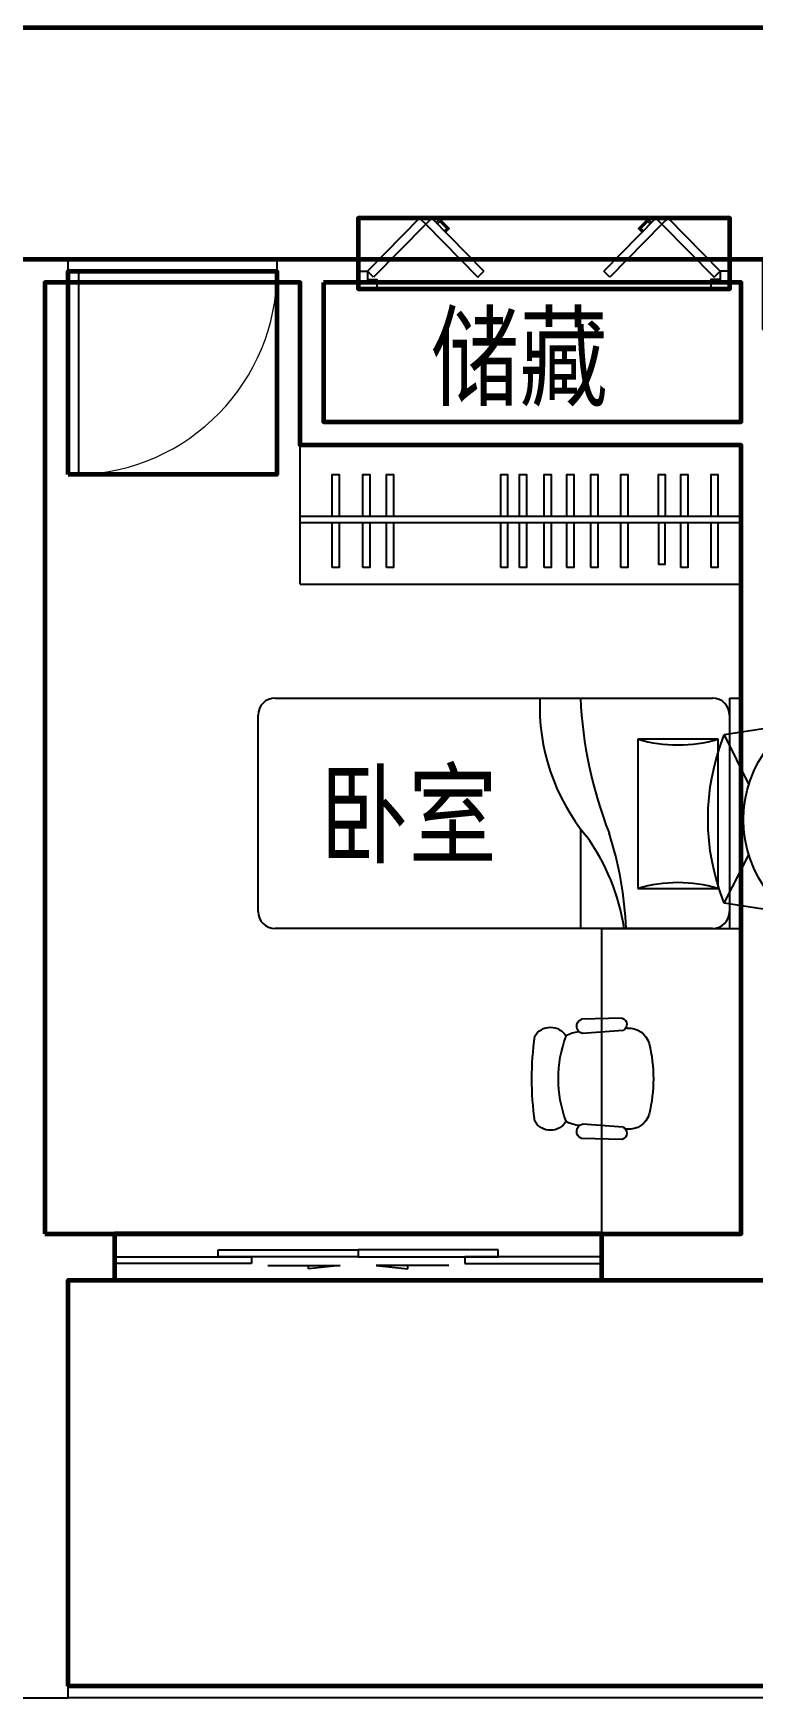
# Model space of a CAD drawing. Extents: x 4787548 to 4824448, y -1283794 to -1265894.
# Drawn here: x 4792098 to 4795198, y -1280494 to -1273319 of the extents above; entities that cross this region are included whole.
import ezdxf

# ---------------------------------------------------------------- set-up
doc = ezdxf.new("R2010")
doc.units = 0
doc.header["$MEASUREMENT"] = 0
doc.layers.get('0').update_dxf_attribs({"linetype": 'CONTINUOUS'})
for name, color, linetype in [('4-BACLONY', 6, 'CONTINUOUS'), ('FURN', 8, 'CONTINUOUS'), ('PUB_TEXT', 7, 'CONTINUOUS'), ('WALL', 2, 'CONTINUOUS'), ('WINDOW', 4, 'CONTINUOUS')]:
    doc.layers.add(name, color=color, linetype=linetype)
for name, color, linetype, lineweight in [('GT_储藏间', 50, 'CONTINUOUS', 60), ('GT_卧室', 1, 'CONTINUOUS', 60), ('GT_过道', 30, 'CONTINUOUS', 60), ('GT_门', 245, 'CONTINUOUS', 60), ('GT_阳台', 6, 'CONTINUOUS', 60)]:
    doc.layers.add(name, color=color, linetype=linetype, lineweight=lineweight)
doc.styles.add('ATT', font='TXT')
doc.styles.add('黑体', font='simhei.ttf')

# ---------------------------------------------------------------- blocks, each defined once
blk = doc.blocks.new('A$C0E8A3607')
for p, q in [((70.5, 204.5), (100.6, 401.6)), ((100.6, 401.6), (315.9, 295.9)), ((826.1, 401.6), (618, 295.7)), ((856.3, 204.5), (826.1, 401.6)), ((30.1, 204.5), (0, 81.2)), ((30.1, 204.5), (896.7, 204.5)), ((30.1, 204.5), (30.1, 0)), ((896.7, 204.5), (896.7, 0)), ((896.7, 204.5), (896.7, 0)), ((896.7, 204.5), (926.7, 81.2)), ((0, 81.2), (0, 15.6)), ((926.7, 81.2), (926.7, 15.6)), ((30.1, 0), (0, 15.6)), ((32.1, 9.8), (2.1, 25.4)), ((30.1, 10), (896.7, 10)), ((894.6, 9.8), (924.7, 25.4)), ((896.7, 0), (926.7, 15.6)), ((30.1, 0), (896.7, 0))]:
    blk.add_line(p, q)
for centre, radius, start, end in [((463.4, -507.8), 979, 68.25278, 111.74722), ((466.6, -192.7), 511.3, 50.9799, 129.0201)]:
    blk.add_arc(centre, radius, start, end)
blk = doc.blocks.new('A$C79BF5E66')
for p, q in [((75.7, 2124.2), (938.5, 2124.2)), ((0, 126.2), (0, 2048.5)), ((1014.2, 2048.5), (1014.2, 126.2)), ((433.8, 706.6), (0, 706.6)), ((833, 454.3), (176.9, 454.3)), ((176.9, 454.3), (176.9, 100.9)), ((833, 100.9), (833, 454.3)), ((176.9, 100.9), (833, 100.9)), ((1014.2, 50.5), (0, 50.5)), ((0, 50.5), (0, 0)), ((1014.2, 50.5), (1014.2, 0)), ((1014.2, 0), (0, 0))]:
    blk.add_line(p, q)
for centre, radius, start, end in [((75.7, 2048.5), 75.7, 90, 180), ((938.5, 2048.5), 75.7, 0, 90), ((976.4, -6.3), 891.8, 87.56726, 129.54608), ((-137.3, 1431.6), 927.8, 278.51206, 306.04031), ((1099, -1148.5), 1857.1, 92.61601, 111.40694), ((-63.1, 2088.3), 1583.7, 272.283, 287.80337), ((-428.8, 277.6), 630.9, 343.7398, 16.2602), ((1438.7, 277.6), 630.9, 163.73979, 196.2602), ((75.7, 126.2), 75.7, 180, 270), ((938.5, 126.2), 75.7, 270, 0)]:
    blk.add_arc(centre, radius, start, end)
blk = doc.blocks.new('12PSTG02')
at = {"color": 0, "linetype": 'ByBlock'}
for p, q in [((-5.882738, 11.493405), (-13.636493, 11.294805)), ((-4.996459, 9.562867), (-5.284204, 9.540568)), ((-5.73403, 9.170818), (-13.415554, 8.575543)), ((-5.73403, -9.170818), (-13.415554, -8.575543)), ((-5.882738, -11.493405), (-13.636493, -11.294805)), ((-4.996459, -9.562867), (-5.284204, -9.540568)), ((-4.996459, -9.562867), (-5.28099, -9.544821))]:
    blk.add_line(p, q, dxfattribs=at)
for centre, radius, start, end in [((-19.5, 6.311132), 3.452743, 30.392687, 149.607313), ((-13.097037, 9.970029), 1.4304, 112.156422, 257.133709), ((-6.286552, 10.301496), 1.258456, 296.04311, 71.283835), ((-4.647836, 5.578088), 4, 16.10866, 95), ((39.486083, 0), 62.486083, 172.590731, 187.409269), ((4.70097, 0), 22.70097, 159.208954, 200.791046), ((-12.998837, 0.943692), 7.999035, 97.334712, 116.212212), ((-28.187947, 0), 28.187947, 346.275006, 13.724994), ((-19.5, -6.311132), 3.452743, 210.392687, 329.607313), ((-12.998837, -1.056308), 7.999035, 243.61801, 261.904764), ((-13.097037, -9.970029), 1.4304, 102.866291, 247.843578), ((-6.286552, -10.301496), 1.258456, 288.716165, 63.95689), ((-4.647836, -5.578088), 4, 265, 343.89134)]:
    blk.add_arc(centre, radius, start, end, dxfattribs=at)
at = {"color": 0, "linetype": 'ByBlock', "style": 'ATT'}
for tag, p, flags in [('ITEM', (-22, -21), 3), ('ROOM_NUMBER', (-22, -29), 1)]:
    blk.add_attdef(tag, p, '', height=6, dxfattribs=dict(at, flags=flags))
blk = doc.blocks.new('-CHAI6')
at = {"xscale": 22.75, "yscale": 22.75, "zscale": 22.75}
blk.add_blockref('12PSTG02', (519.3, 28), dxfattribs=at)
blk = doc.blocks.new('$DorLib2D$00000001')
for p, q in [((0.45, 0.975), (0.5, 0.975)), ((0.45, 0), (0.45, 0.975)), ((0.5, 0), (0.5, 0.975)), ((0.5, 0), (0.45, 0))]:
    blk.add_line(p, q)
at = {"lineweight": 13}
blk.add_arc((0.475, 0), 0.975, 91.46928, 180, dxfattribs=at)
blk = doc.blocks.new('$DorLib2D$00000138')
at = {"color": 0, "linetype": 'Continuous'}
for p, q in [((-0.2875, 0), (-0.2875, 0.1538)), ((-0.2875, 0.1538), (0, 0.1538)), ((0, 0.1538), (0, 0)), ((0.2875, 0.1538), (0, 0.1538)), ((0.2875, 0), (0.2875, 0.1538)), ((-0.5, -0.1399), (-0.5, 0)), ((-0.5, 0), (-0.2187, 0)), ((0, 0), (-0.2875, 0)), ((-0.2187, 0), (-0.2187, -0.1399)), ((0, 0), (0.2875, 0)), ((0.2187, 0), (0.2187, -0.1399)), ((0.5, 0), (0.2187, 0)), ((0.5, 0), (0.5, -0.1946)), ((0.5, -0.1399), (0.5, 0)), ((-0.2187, -0.1399), (-0.5, -0.1399)), ((0.2187, -0.1399), (0.5, -0.1399)), ((-0.1857, -0.186), (-0.037, -0.186)), ((-0.037, -0.186), (-0.1019, -0.2583)), ((-0.1019, -0.2583), (-0.1019, -0.186)), ((0.1857, -0.186), (0.037, -0.186)), ((0.037, -0.186), (0.1019, -0.2583)), ((0.1019, -0.2583), (0.1019, -0.186))]:
    blk.add_line(p, q, dxfattribs=at)
blk = doc.blocks.new('$DorLib2D$00000034')
for p, q in [((-0.3348, 0.1427), (-0.475, 0)), ((-0.3348, 0.1427), (-0.3182, 0.1263)), ((-0.3015, 0.1427), (-0.3182, 0.1263)), ((-0.3015, 0.1427), (-0.1614, 0)), ((0.3015, 0.1427), (0.1614, 0)), ((0.3015, 0.1427), (0.3182, 0.1263)), ((0.3348, 0.1427), (0.3182, 0.1263)), ((0.3348, 0.1427), (0.475, 0)), ((-0.3182, 0.1263), (-0.4584, -0.0164)), ((-0.3182, 0.1263), (-0.178, -0.0164)), ((0.3182, 0.1263), (0.178, -0.0164)), ((0.3182, 0.1263), (0.4584, -0.0164)), ((-0.5, -0.048), (-0.5, 0)), ((-0.4584, -0.0164), (-0.475, 0)), ((-0.178, -0.0164), (-0.1614, 0)), ((0.178, -0.0164), (0.1614, 0)), ((0.4584, -0.0164), (0.475, 0)), ((0.5, -0.048), (0.5, 0))]:
    blk.add_line(p, q)
for points in [[(-0.2899, 0.1308), (-0.2804, 0.1401), (-0.255, 0.1143), (-0.2645, 0.1049)], [(0.2899, 0.1308), (0.2804, 0.1401), (0.255, 0.1143), (0.2645, 0.1049)], [(-0.2866, 0.1275), (-0.2804, 0.1335), (-0.2616, 0.1144), (-0.2678, 0.1083)], [(0.2866, 0.1275), (0.2804, 0.1335), (0.2616, 0.1144), (0.2678, 0.1083)], [(-0.5, 0), (-0.475, 0), (-0.475, -0.023), (-0.45, -0.023), (-0.45, -0.048), (-0.5, -0.048)], [(0.5, 0), (0.475, 0), (0.475, -0.023), (0.45, -0.023), (0.45, -0.048), (0.5, -0.048)]]:
    blk.add_lwpolyline(points)

msp = doc.modelspace()

# ---------------------------------------------------------------- linework, layer by layer
at = {"layer": '4-BACLONY'}
for p, q in [((4798098.3, -1280443.6), (4792248.3, -1280443.6)), ((4798148.3, -1280493.6), (4792248.3, -1280493.6))]:
    msp.add_line(p, q, dxfattribs=at)
at = {"layer": 'FURN'}
for p, q in [((4793248.3, -1275693.6), (4793248.3, -1275093.6)), ((4793248.3, -1275400), (4795148.3, -1275400)), ((4793248.3, -1275428), (4795148.3, -1275428)), ((4793248.3, -1275693.6), (4795148.3, -1275693.6))]:
    msp.add_line(p, q, dxfattribs=at)
for points in [[(4793385.8, -1275400), (4793385.8, -1275221), (4793415.8, -1275221), (4793415.8, -1275400)], [(4793518.8, -1275400), (4793518.8, -1275221), (4793548.8, -1275221), (4793548.8, -1275400)], [(4793619.9, -1275400), (4793619.9, -1275221), (4793649.9, -1275221), (4793649.9, -1275400)], [(4794112.3, -1275400), (4794112.3, -1275221), (4794142.3, -1275221), (4794142.3, -1275400)], [(4794192.9, -1275400), (4794192.9, -1275221), (4794222.9, -1275221), (4794222.9, -1275400)], [(4794300.3, -1275400), (4794300.3, -1275221), (4794330.3, -1275221), (4794330.3, -1275400)], [(4794397, -1275400), (4794397, -1275221), (4794427, -1275221), (4794427, -1275400)], [(4794500.4, -1275400), (4794500.4, -1275221), (4794530.4, -1275221), (4794530.4, -1275400)], [(4794630.5, -1275400), (4794630.5, -1275221), (4794660.5, -1275221), (4794660.5, -1275400)], [(4794791.8, -1275400), (4794791.8, -1275221), (4794821.8, -1275221), (4794821.8, -1275400)], [(4794888.6, -1275400), (4794888.6, -1275221), (4794918.6, -1275221), (4794918.6, -1275400)], [(4795018.7, -1275400), (4795018.7, -1275221), (4795048.7, -1275221), (4795048.7, -1275400)], [(4793415.8, -1275428), (4793415.8, -1275621), (4793385.8, -1275621)], [(4793385.8, -1275621), (4793385.8, -1275428)], [(4793548.8, -1275428), (4793548.8, -1275621), (4793518.8, -1275621)], [(4793518.8, -1275621), (4793518.8, -1275428)], [(4793649.9, -1275428), (4793649.9, -1275621), (4793619.9, -1275621)], [(4793619.9, -1275621), (4793619.9, -1275428)], [(4794142.3, -1275428), (4794142.3, -1275621), (4794112.3, -1275621)], [(4794112.3, -1275621), (4794112.3, -1275428)], [(4794222.9, -1275428), (4794222.9, -1275621), (4794192.9, -1275621)], [(4794192.9, -1275621), (4794192.9, -1275428)], [(4794330.3, -1275428), (4794330.3, -1275621), (4794300.3, -1275621)], [(4794300.3, -1275621), (4794300.3, -1275428)], [(4794427, -1275428), (4794427, -1275621), (4794397, -1275621)], [(4794397, -1275621), (4794397, -1275428)], [(4794530.4, -1275428), (4794530.4, -1275621), (4794500.4, -1275621)], [(4794500.4, -1275621), (4794500.4, -1275428)], [(4794630.5, -1275621), (4794630.5, -1275428)], [(4794660.5, -1275428), (4794660.5, -1275621), (4794630.5, -1275621)], [(4794791.8, -1275428), (4794791.8, -1275607), (4794821.8, -1275607), (4794821.8, -1275428)], [(4794918.6, -1275428), (4794918.6, -1275621), (4794888.6, -1275621)], [(4794888.6, -1275621), (4794888.6, -1275428)], [(4795018.7, -1275621), (4795018.7, -1275428)], [(4795048.7, -1275428), (4795048.7, -1275621), (4795018.7, -1275621)]]:
    msp.add_lwpolyline(points, dxfattribs=at)
msp.add_lwpolyline([(4795148.3, -1277178.1), (4795148.3, -1278493.6), (4794548.3, -1278493.6), (4794548.3, -1277178.1)], close=True, dxfattribs=at)
at = {"layer": 'GT_储藏间'}
msp.add_lwpolyline([(4793348.3, -1274393.6), (4793348.3, -1274993.6), (4795148.3, -1274993.6), (4795148.3, -1274393.6), (4793348.3, -1274393.6)], dxfattribs=at)
at = {"layer": 'GT_卧室'}
msp.add_lwpolyline([(4792148.3, -1278493.6), (4795148.3, -1278493.6), (4795148.3, -1275093.6), (4793248.3, -1275093.6), (4793248.3, -1274393.6), (4792148.3, -1274393.6), (4792148.3, -1278493.6)], dxfattribs=at)
at = {"layer": 'GT_过道'}
msp.add_lwpolyline([(4799248.3, -1273193.6), (4799248.3, -1274593.6), (4795248.3, -1274593.6), (4795248.3, -1274293.6), (4791048.3, -1274293.6), (4791048.3, -1273293.6), (4796748.3, -1273293.6), (4796748.3, -1273193.6), (4799248.3, -1273193.6)], dxfattribs=at)
at = {"layer": 'GT_门'}
for points in [[(4793498.3, -1274343.6), (4793498.3, -1274420.4), (4795099.4, -1274420.4), (4795099.4, -1274115.4), (4793498.3, -1274115.4), (4793498.3, -1274343.6)], [(4792248.3, -1275221.1), (4792248.3, -1274343.6), (4793148.3, -1274343.6), (4793148.3, -1275221.1), (4792248.3, -1275221.1)], [(4792448.3, -1278493.6), (4792448.3, -1278693.6), (4794548.3, -1278693.6), (4794548.3, -1278493.6), (4792448.3, -1278493.6)]]:
    msp.add_lwpolyline(points, dxfattribs=at)
at = {"layer": 'GT_阳台'}
msp.add_lwpolyline([(4792248.3, -1280443.6), (4792248.3, -1278693.6), (4797948.3, -1278693.6), (4797948.3, -1279293.6), (4798098.3, -1279293.6), (4798098.3, -1280443.6), (4792248.3, -1280443.6)], dxfattribs=at)
at = {"layer": 'WALL'}
for p, q in [((4792148.3, -1274293.6), (4791998.3, -1274293.6)), ((4792248.3, -1274293.6), (4792148.3, -1274293.6)), ((4792248.3, -1274393.6), (4792248.3, -1274293.6)), ((4793348.3, -1274293.6), (4793148.3, -1274293.6)), ((4793148.3, -1274293.6), (4793148.3, -1274393.6)), ((4793498.3, -1274293.6), (4793348.3, -1274293.6)), ((4793498.3, -1274393.6), (4793498.3, -1274293.6)), ((4795248.3, -1274293.6), (4795098.3, -1274293.6)), ((4795098.3, -1274293.6), (4795098.3, -1274393.6)), ((4792148.3, -1274393.6), (4792248.3, -1274393.6)), ((4792148.3, -1278493.6), (4792148.3, -1274393.6)), ((4793148.3, -1274393.6), (4793248.3, -1274393.6)), ((4793248.3, -1275093.6), (4793248.3, -1274393.6)), ((4793348.3, -1274993.6), (4793348.3, -1274393.6)), ((4793348.3, -1274393.6), (4793498.3, -1274393.6)), ((4795098.3, -1274393.6), (4795148.3, -1274393.6)), ((4795148.3, -1274393.6), (4795148.3, -1274993.6)), ((4793348.3, -1274993.6), (4795148.3, -1274993.6)), ((4793248.3, -1275093.6), (4795148.3, -1275093.6)), ((4795148.3, -1275093.6), (4795148.3, -1278493.6)), ((4792448.3, -1278493.6), (4792148.3, -1278493.6)), ((4792448.3, -1278693.6), (4792448.3, -1278493.6)), ((4795148.3, -1278493.6), (4794548.3, -1278493.6)), ((4794548.3, -1278493.6), (4794548.3, -1278693.6)), ((4792248.3, -1278693.6), (4792448.3, -1278693.6)), ((4792248.3, -1279793.6), (4792248.3, -1278693.6)), ((4794548.3, -1278693.6), (4795148.3, -1278693.6)), ((4795148.3, -1278693.6), (4795248.3, -1278693.6)), ((4792248.3, -1280493.6), (4792248.3, -1279793.6)), ((4792048.3, -1280493.6), (4792248.3, -1280493.6))]:
    msp.add_line(p, q, dxfattribs=at)
at = {"layer": 'WINDOW'}
msp.add_line((4794548.3, -1278693.6), (4792448.3, -1278693.6), dxfattribs=at)

# ---------------------------------------------------------------- block references
at = {"layer": 'FURN', "xscale": 0.9799999999813735, "yscale": 0.9799999999813735, "zscale": 0.9799999999999996, "rotation": 90}
msp.add_blockref('A$C79BF5E66', (4795148.3, -1277178.1), dxfattribs=at)
at = {"layer": 'FURN', "xscale": -1}
for name, p, rotation in [('A$C0E8A3607', (4795477, -1276242.3), 90), ('-CHAI6', (4794251, -1277797.6), 180)]:
    msp.add_blockref(name, p, dxfattribs=dict(at, rotation=rotation))
at = {"layer": 'WINDOW'}
for name, p, xscale, yscale, zscale in [('$DorLib2D$00000034', (4794298.3, -1274343.6), 1600, 1600, 1600), ('$DorLib2D$00000001', (4792698.3, -1274343.6), -900, -900, -900)]:
    msp.add_blockref(name, p, dxfattribs=dict(at, xscale=xscale, yscale=yscale, zscale=zscale))
at = {"layer": 'WINDOW', "xscale": 2100, "yscale": -200, "zscale": 2100, "rotation": 180}
msp.add_blockref('$DorLib2D$00000138', (4793498.3, -1278593.6), dxfattribs=at)

# ---------------------------------------------------------------- texts
at = {"layer": 'PUB_TEXT', "style": '黑体', "width": 0.8}
for s, p in [('储藏', (4793810.8, -1274888.6)), ('卧室', (4793332.5, -1276860.8))]:
    msp.add_text(s, height=350, dxfattribs=at).set_placement(p)

doc.saveas('drawing.dxf')
